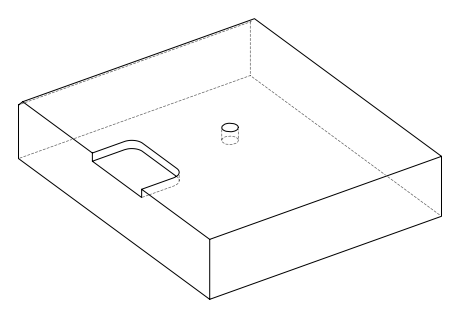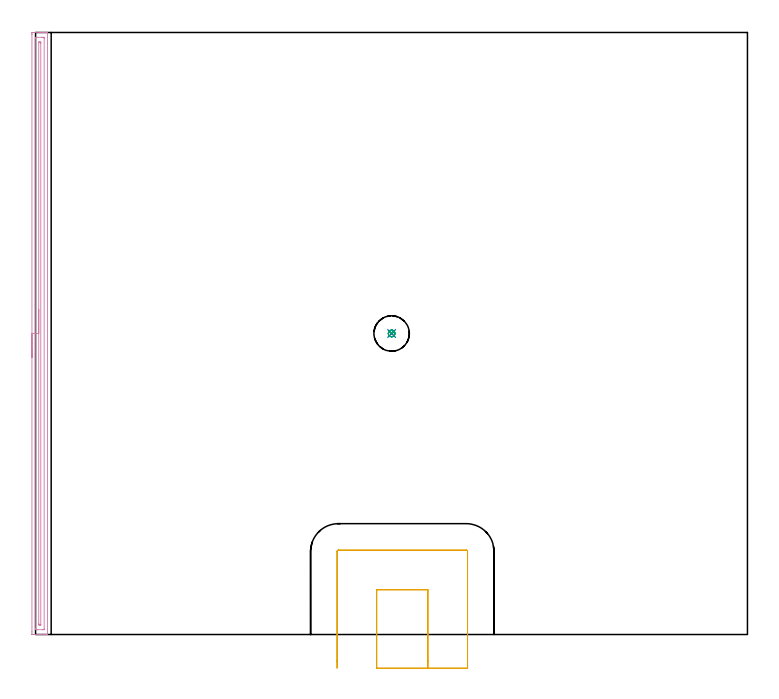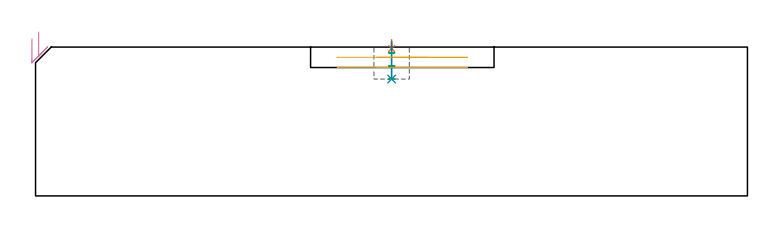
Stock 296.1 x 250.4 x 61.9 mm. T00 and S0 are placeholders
(PLAN: 5 operations, 4 tool changes, 7.7 min)
(1 SPOT_DRILL | STEP1POCKET | NXT0321_9005460120000 | 0.03 min | 2 mm3)
(2 DRILL_BLIND_HOLE_INTO_CENTER | STEP1POCKET | NXT0301_128 | 0.06 min | 1378 mm3)
(3 MILL_ROUGH_BLIND_HOLE_CONTOUR | STEP1POCKET | UGT0201_129 | Spiral | 0.16 min | 876 mm3)
(4 AREA_MILL | FG_CHAMFER_SURFACE | UGT0205_001 | 6.18 min | 5295 mm3)
(5 MILL_SLOT | SLOT_PARTIAL_RECTANGULAR | UGT0201_105 | Follow Part, ap 5.5, ae 75% | 1.31 min | 29412 mm3)
(TOOL NXT0321_9005460120000 | NC Spot Drill, 142deg, 12mm, Carbide, Uncoated | D12 PA142 FL30 Z2)
(TOOL NXT0301_128 | Carbide Drill 12mm [861.1-1200-036A1-GP GC34] | D12 PA150 FL37.4 Z2)
(TOOL UGT0201_129 | Carbide End Mill 11.9 | D11.9 FL15 Z4)
(TOOL UGT0205_001 | Chamfer Mill 20 x 3 x 45 deg. | D20 FL50 Z2)
(TOOL UGT0201_105 | End Mill 22 mm | D22 FL25 Z2)
(OP 1 SPOT_DRILL)
G17 G21 G94 G90
T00 M6
G54
G17 G0 G90 X148.1 Y125.2 S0 M3
G43 Z71.9 H0
G94 G81 G98 Z61.267 F250. R64.9
G80
M5
M2
(OP 2 DRILL_BLIND_HOLE_INTO_CENTER)
G17 G21 G94 G90
T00 M6
G54
G17 G0 G90 X148.1 Y125.2 S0 M3
G43 Z71.9 H1
G94 G81 G98 Z48.6 F250. R63.9
G80
M5
M2
(OP 3 MILL_ROUGH_BLIND_HOLE_CONTOUR)
G17 G21 G94 G90
T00 M6
G54
G17 G0 G90 X148.1 Y125.2 S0 M3
G43 Z71.9 H0
Z59.467
G94 G3 X148.8 Y125.9 R0.7 F250.
X148.1 Y126.6 R0.7
X146.7 Y125.2 R1.4
X148.1 Y126.6 R-1.4
X147.4 Y125.9 R0.7
X148.1 Y125.2 R0.7
G0 Z54.033
G3 X148.8 Y125.9 R0.7
X148.1 Y126.6 R0.7
X146.7 Y125.2 R1.4
X148.1 Y126.6 R-1.4
X147.4 Y125.9 R0.7
X148.1 Y125.2 R0.7
G0 Z48.6
G3 X148.8 Y125.9 R0.7
X148.1 Y126.6 R0.7
X146.7 Y125.2 R1.4
X148.1 Y126.6 R-1.4
X147.4 Y125.9 R0.7
X148.1 Y125.2 R0.7
G0 Z71.9
M5
M2
(OP 4 AREA_MILL)
G17 G21 G94 G90
T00 M6
G54
G17 G0 G90 X-1.5 Y115.2 S1061 M3
G43 Z71.9 H0
Z65.4
G94 G1 Y115.238 Z64.528 F250.
Y115.352 Z63.663
Y115.541 Z62.812
Y115.803 Z61.98
Y116.137 Z61.174
Y116.54 Z60.4
Y117.008 Z59.664
Y117.54 Z58.972
Y118.129 Z58.329
Y118.772 Z57.74
Y119.464 Z57.208
Y120.2 Z56.74
Y120.974 Z56.337
Y121.78 Z56.003
Y122.612 Z55.741
Y123.463 Z55.552
Y124.328 Z55.438
Y125.2 Z55.4
Y249.473
X-1.499 Y249.786 Z55.401
X-1.494 Y250.359 Z55.403
X-1.491 Y250.392 Z55.405
X-0.922 Y250.4 Z55.975
X1.75 Z58.644
X2.306 Z59.203
X2.641 Z59.537
X3.196 Z60.093
X3.531 Z60.426
X4.2 Z61.1
X4.565 Z61.465
X4.952 Y250.393 Z61.843
X4.997 Y250.39 Z61.888
X5. Y250.232 Z61.9
Y0.168
X4.997 Y0.01 Z61.888
X4.952 Y0.007 Z61.843
X4.565 Y0. Z61.465
X4.2 Z61.1
X3.531 Z60.426
X2.306 Z59.203
X1.75 Z58.644
X1.137 Z58.033
X-0.922 Y0.001 Z55.975
X-1.17 Y0.003 Z55.726
X-1.491 Y0.007 Z55.405
X-1.494 Y0.041 Z55.403
X-1.499 Y0.614 Z55.401
X-1.5 Y1.194 Z55.4
Y125.2
X-0.086 Z56.814
X-0.085 Y248.109 Z56.815
X-0.082 Y248.219 Z56.818
X-0.074 Y248.39 Z56.826
X-0.031 Y248.393 Z56.869
X0.461 Y248.399 Z57.361
X2.641 Y248.4 Z59.541
X3.133 Y248.398 Z60.033
X3.531 Y248.39 Z60.431
X3.579 Y248.375 Z60.479
X3.584 Y248.164 Z60.484
X3.585 Y248.054 Z60.485
Y2.291
X3.582 Y2.181 Z60.482
X3.574 Y2.01 Z60.474
X3.531 Y2.007 Z60.431
X3.039 Y2.001 Z59.939
X0.859 Y2. Z57.759
X0.367 Y2.002 Z57.267
X-0.031 Y2.01 Z56.869
X-0.079 Y2.024 Z56.821
X-0.084 Y2.236 Z56.816
X-0.086 Y2.346 Z56.814
Y125.2
X1.328 Z58.228
X1.329 Y246.213 Z58.229
Y246.319
X1.332 Y246.371 Z58.232
X1.334 Y246.388 Z58.234
X1.378 Y246.393 Z58.278
X1.564 Y246.399 Z58.464
X1.75 Y246.4 Z58.65
X1.936 Y246.399 Z58.836
X2.06 Y246.395 Z58.96
X2.154 Y246.39 Z59.054
X2.165 Y246.352 Z59.065
X2.168 Y246.213 Z59.068
X2.171 Y245.791 Z59.071
Y4.187
X2.17 Y4.081 Z59.07
X2.168 Y4.029 Z59.068
X2.165 Y4.012 Z59.065
X2.122 Y4.007 Z59.022
X1.935 Y4.001 Z58.835
X1.75 Y4. Z58.65
X1.564 Y4.001 Z58.464
X1.44 Y4.005 Z58.34
X1.346 Y4.01 Z58.246
X1.335 Y4.048 Z58.235
X1.332 Y4.187 Z58.232
X1.329 Y4.609 Z58.229
X1.328 Y125.2 Z58.228
Y126.072 Z58.266
Y126.936 Z58.38
Y127.788 Z58.569
Y128.62 Z58.831
Y129.426 Z59.165
Y130.2 Z59.568
Y130.936 Z60.037
Y131.628 Z60.568
Y132.271 Z61.157
Y132.86 Z61.801
Y133.391 Z62.493
Y133.86 Z63.228
Y134.263 Z64.002
Y134.597 Z64.808
Y134.859 Z65.64
Y135.048 Z66.492
Y135.162 Z67.357
Y135.2 Z68.228
G0 Z71.9
M5
M2
(OP 5 MILL_SLOT)
G17 G21 G94 G90
T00 M6
G54
G17 G0 G90 X163.2 Y-14. S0 M3
G43 Z71.9 H0
Z57.65
G94 G1 Y-11. F250.
Y18.6 F500.
X141.9
Y-11.
Y-14. F250.
X179.7
Y-11.
Y34.5 F500.
G3 X179.1 Y35.1 R0.6
G1 X126.
G3 X125.4 Y34.5 R0.6
G1 Y-11.
Y-14. F250.
G0 X163.2 Z53.4
G1 Y-11.
Y18.6 F500.
X141.9
Y-11.
Y-14. F250.
X179.7
Y-11.
Y34.5 F500.
G3 X179.1 Y35.1 R0.6
G1 X126.
G3 X125.4 Y34.5 R0.6
G1 Y-11.
Y-14. F250.
G0 Z71.9
M5
M2
